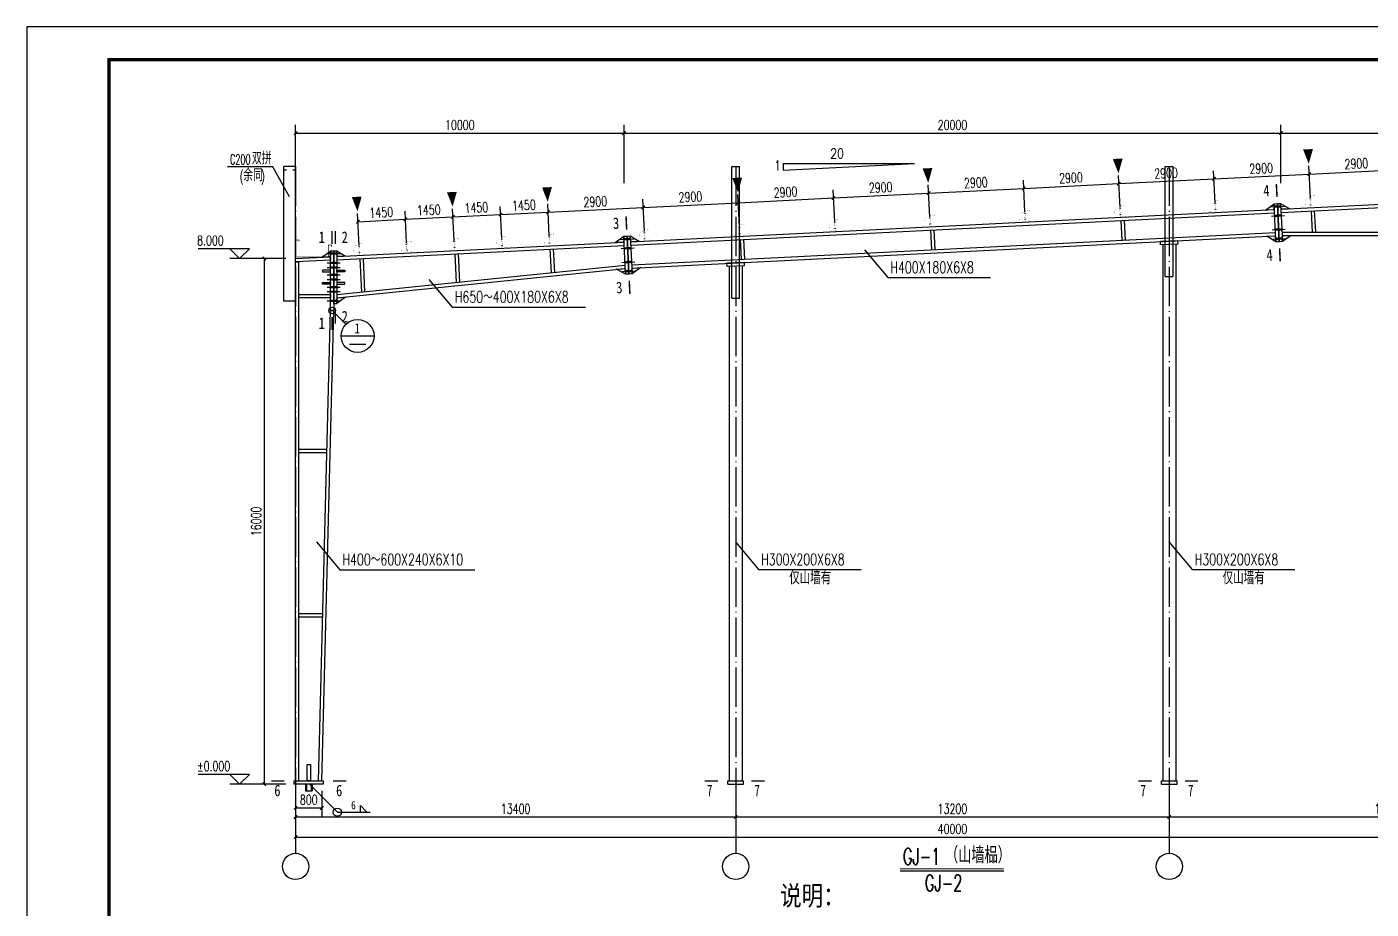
# Model space of a CAD drawing. Extents: x 36360094 to 36697644, y 75306 to 425482.
# Drawn here: x 36623344 to 36664272, y 352434 to 379289 of the extents above; entities that cross this region are included whole.
import ezdxf
from ezdxf.enums import TextEntityAlignment as Align

# ---------------------------------------------------------------- set-up
doc = ezdxf.new("R2010")
doc.units = 0
doc.header["$LTSCALE"] = 1000
doc.header["$MEASUREMENT"] = 0
doc.linetypes.add('ACAD_ISO04W100', pattern=[30.5, 24, -3, 0.5, -3])
doc.layers.get('0').update_dxf_attribs({"linetype": 'CONTINUOUS'})
doc.layers.get('DEFPOINTS').update_dxf_attribs({"linetype": 'CONTINUOUS'})
for name, color, linetype in [('10', 7, 'CONTINUOUS'), ('112', 253, 'CONTINUOUS'), ('114', 2, 'CONTINUOUS'), ('116', 1, 'CONTINUOUS'), ('13', 2, 'CONTINUOUS'), ('14', 2, 'CONTINUOUS'), ('DIM', 3, 'CONTINUOUS'), ('DIM_ELEV', 3, 'CONTINUOUS'), ('DOTE', 1, 'ACAD_ISO04W100'), ('PUB_DIM', 3, 'CONTINUOUS'), ('PUB_TEXT', 7, 'CONTINUOUS'), ('PUB_TITLE', 4, 'CONTINUOUS'), ('墙线', 30, 'CONTINUOUS'), ('墙线__粗线', 7, 'CONTINUOUS'), ('柱子', 3, 'CONTINUOUS'), ('标注', 4, 'CONTINUOUS'), ('檩托', 151, 'CONTINUOUS'), ('法兰板', 2, 'CONTINUOUS'), ('焊缝标注', 253, 'CONTINUOUS'), ('索引符号标注', 253, 'CONTINUOUS'), ('隅撑', 1, 'CONTINUOUS')]:
    doc.layers.add(name, color=color, linetype=linetype)
doc.layers.add('PUB_WINDW', color=7, linetype='CONTINUOUS', plot=False)
doc.styles.add('-宋体', font='', dxfattribs={"width": 0.8})
doc.styles.add('_HZTXT', font='txt.shx', dxfattribs={"width": 0.8, "bigfont": 'hztxt.shx'})
doc.styles.add('_SIMPLEX', font='SIMPLEX', dxfattribs={"width": 0.8})
doc.styles.add('_TCH_DIM', font='SIMPLEX', dxfattribs={"bigfont": 'GBCBIG'})
doc.styles.add('_TCH_DIM_T3', font='SIMPLEX', dxfattribs={"width": 0.705882, "bigfont": 'GBCBIG'})
doc.styles.add('_TXT', font='SIMPLEX.shx', dxfattribs={"width": 0.6})
doc.styles.add('DIM_FONT', font='SIMPLEX.shx', dxfattribs={"width": 0.8})
doc.styles.add('DX', font='romans.shx', dxfattribs={"bigfont": 'hztxt.shx'})
doc.styles.get('-宋体').set_extended_font_data('SimSun')
doc.dimstyles.new('_TCH_ARCH&&100', dxfattribs={"dimtxt": 297.5, "dimasz": 100, "dimexe": 250, "dimexo": 300, "dimgap": 100, "dimtad": 1, "dimdec": 0, "dimzin": 0, "dimdsep": 46, "dimtxsty": '_TCH_DIM_T3', "dimblk": 'ARCHTICK', "dimcen": 0.09, "dimclrt": 7, "dimazin": 2, "dimtfac": 1, "dimtdec": 0, "dimtix": 1, "dimtmove": 2, "dimatfit": 3, "dimfxl": 0, "dimtolj": 1, "dimtzin": 0, "dimarcsym": 0})

# ---------------------------------------------------------------- blocks, each defined once
blk = doc.blocks.new('A$C097124DE')
at = {"layer": '檩托'}
for points, const_width in [([(90, 5), (81, 184), (75, 184), (76, 157), (28, 155), (1, 109), (6, 1), (90, 5)], 1), ([(65, 139), (98, 140)], 10), ([(69, 49), (103, 50)], 10), ([(76, 157), (84, 4)], 1)]:
    blk.add_lwpolyline(points, dxfattribs=dict(at, const_width=const_width))
at = {"layer": '檩托', "const_width": 1}
blk.add_lwpolyline([(159, 28), (160, 8), (90, 5), (81, 184), (151, 188), (152, 168), (149, 168), (148, 185), (83, 182), (92, 7), (157, 11), (156, 28)], close=True, dxfattribs=at)
blk = doc.blocks.new('A$C351B0861')
at = {"layer": '隅撑'}
blk.add_lwpolyline([(150, 444, 300, 0, 0), (172, 0, 0, 0, 0)], format="xyseb", dxfattribs=at)
blk = doc.blocks.new('_ArchTick')
at = {"color": 0, "linetype": 'ByBlock', "const_width": 0.4}
blk.add_lwpolyline([(-0.5, -0.5), (0.5, 0.5)], dxfattribs=at)
blk = doc.blocks.new('*D649')
at = {"layer": 'DEFPOINTS', "color": 0}
for p in [(36631526, 356336), (36671526, 356336), (36671526, 354626)]:
    blk.add_point(p, dxfattribs=at)
at = {"layer": 'PUB_DIM', "color": 0, "lineweight": -2}
for p, q in [((36631526, 356036), (36631526, 354376)), ((36671526, 356036), (36671526, 354376)), ((36631526, 354626), (36671526, 354626))]:
    blk.add_line(p, q, dxfattribs=at)
at = {"layer": 'PUB_DIM', "color": 0, "lineweight": -2, "xscale": 100, "yscale": 100, "zscale": 100, "rotation": 180}
blk.add_blockref('_ArchTick', (36631526, 354626), dxfattribs=at)
at = {"layer": 'PUB_DIM', "color": 0, "lineweight": -2, "xscale": 100, "yscale": 100, "zscale": 100}
blk.add_blockref('_ArchTick', (36671526, 354626), dxfattribs=at)
at = {"layer": 'PUB_DIM', "color": 7, "insert": (36651526, 354875), "char_height": 297.5, "attachment_point": 5, "style": '_TCH_DIM_T3'}
blk.add_mtext('\\A1;40000', dxfattribs=at)
blk = doc.blocks.new('*D650')
at = {"layer": 'DEFPOINTS', "color": 0}
for p in [(36631526, 356336), (36644926, 356336), (36644926, 355238)]:
    blk.add_point(p, dxfattribs=at)
at = {"layer": 'PUB_DIM', "color": 0, "lineweight": -2}
for p, q in [((36631526, 356036), (36631526, 354988)), ((36644926, 356036), (36644926, 354988)), ((36631526, 355238), (36644926, 355238))]:
    blk.add_line(p, q, dxfattribs=at)
at = {"layer": 'PUB_DIM', "color": 0, "lineweight": -2, "xscale": 100, "yscale": 100, "zscale": 100, "rotation": 180}
blk.add_blockref('_ArchTick', (36631526, 355238), dxfattribs=at)
at = {"layer": 'PUB_DIM', "color": 0, "lineweight": -2, "xscale": 100, "yscale": 100, "zscale": 100}
blk.add_blockref('_ArchTick', (36644926, 355238), dxfattribs=at)
at = {"layer": 'PUB_DIM', "color": 7, "insert": (36638226, 355487), "char_height": 297.5, "attachment_point": 5, "style": '_TCH_DIM_T3'}
blk.add_mtext('\\A1;13400', dxfattribs=at)
blk = doc.blocks.new('*D651')
at = {"layer": 'DEFPOINTS', "color": 0}
for p in [(36644926, 356336), (36658126, 356336), (36658126, 355238)]:
    blk.add_point(p, dxfattribs=at)
at = {"layer": 'PUB_DIM', "color": 0, "lineweight": -2}
for p, q in [((36644926, 356036), (36644926, 354988)), ((36658126, 356036), (36658126, 354988)), ((36644926, 355238), (36658126, 355238))]:
    blk.add_line(p, q, dxfattribs=at)
at = {"layer": 'PUB_DIM', "color": 0, "lineweight": -2, "xscale": 100, "yscale": 100, "zscale": 100, "rotation": 180}
blk.add_blockref('_ArchTick', (36644926, 355238), dxfattribs=at)
at = {"layer": 'PUB_DIM', "color": 0, "lineweight": -2, "xscale": 100, "yscale": 100, "zscale": 100}
blk.add_blockref('_ArchTick', (36658126, 355238), dxfattribs=at)
at = {"layer": 'PUB_DIM', "color": 7, "insert": (36651526, 355487), "char_height": 297.5, "attachment_point": 5, "style": '_TCH_DIM_T3'}
blk.add_mtext('\\A1;13200', dxfattribs=at)
blk = doc.blocks.new('*D652')
at = {"layer": 'DEFPOINTS', "color": 0}
for p in [(36658126, 356336), (36671526, 356336), (36671526, 355238)]:
    blk.add_point(p, dxfattribs=at)
at = {"layer": 'PUB_DIM', "color": 0, "lineweight": -2}
for p, q in [((36658126, 356036), (36658126, 354988)), ((36671526, 356036), (36671526, 354988)), ((36658126, 355238), (36671526, 355238))]:
    blk.add_line(p, q, dxfattribs=at)
at = {"layer": 'PUB_DIM', "color": 0, "lineweight": -2, "xscale": 100, "yscale": 100, "zscale": 100, "rotation": 180}
blk.add_blockref('_ArchTick', (36658126, 355238), dxfattribs=at)
at = {"layer": 'PUB_DIM', "color": 0, "lineweight": -2, "xscale": 100, "yscale": 100, "zscale": 100}
blk.add_blockref('_ArchTick', (36671526, 355238), dxfattribs=at)
at = {"layer": 'PUB_DIM', "color": 7, "insert": (36664826, 355487), "char_height": 297.5, "attachment_point": 5, "style": '_TCH_DIM_T3'}
blk.add_mtext('\\A1;13400', dxfattribs=at)
blk = doc.blocks.new('*D655')
at = {"layer": 'DEFPOINTS', "color": 0}
for p in [(36631526, 356336), (36632326, 356336), (36632326, 355513)]:
    blk.add_point(p, dxfattribs=at)
at = {"layer": 'PUB_DIM', "color": 0, "lineweight": -2}
for p, q in [((36631526, 356036), (36631526, 355263)), ((36632326, 356036), (36632326, 355263)), ((36631526, 355513), (36632326, 355513))]:
    blk.add_line(p, q, dxfattribs=at)
at = {"layer": 'PUB_DIM', "color": 0, "lineweight": -2, "xscale": 100, "yscale": 100, "zscale": 100, "rotation": 180}
blk.add_blockref('_ArchTick', (36631526, 355513), dxfattribs=at)
at = {"layer": 'PUB_DIM', "color": 0, "lineweight": -2, "xscale": 100, "yscale": 100, "zscale": 100}
blk.add_blockref('_ArchTick', (36632326, 355513), dxfattribs=at)
at = {"layer": 'PUB_DIM', "color": 7, "insert": (36631926, 355762), "char_height": 297.5, "attachment_point": 5, "style": '_TCH_DIM_T3'}
blk.add_mtext('\\A1;800', dxfattribs=at)
blk = doc.blocks.new('*D656')
at = {"layer": 'DEFPOINTS', "color": 0}
for p in [(36671526, 376055), (36661526, 374236), (36671526, 374236)]:
    blk.add_point(p, dxfattribs=at)
at = {"layer": 'PUB_DIM', "color": 0, "lineweight": -2}
for p, q in [((36661526, 374536), (36661526, 376305)), ((36671526, 374536), (36671526, 376305)), ((36661526, 376055), (36671526, 376055))]:
    blk.add_line(p, q, dxfattribs=at)
at = {"layer": 'PUB_DIM', "color": 0, "lineweight": -2, "xscale": 100, "yscale": 100, "zscale": 100, "rotation": 180}
blk.add_blockref('_ArchTick', (36661526, 376055), dxfattribs=at)
at = {"layer": 'PUB_DIM', "color": 0, "lineweight": -2, "xscale": 100, "yscale": 100, "zscale": 100}
blk.add_blockref('_ArchTick', (36671526, 376055), dxfattribs=at)
at = {"layer": 'PUB_DIM', "color": 7, "insert": (36666526, 376303), "char_height": 297.5, "attachment_point": 5, "style": '_TCH_DIM_T3'}
blk.add_mtext('\\A1;10000', dxfattribs=at)
blk = doc.blocks.new('*D657')
at = {"layer": 'DEFPOINTS', "color": 0}
for p in [(36661526, 376055), (36641526, 374236), (36661526, 374236)]:
    blk.add_point(p, dxfattribs=at)
at = {"layer": 'PUB_DIM', "color": 0, "lineweight": -2}
for p, q in [((36641526, 374536), (36641526, 376305)), ((36661526, 374536), (36661526, 376305)), ((36641526, 376055), (36661526, 376055))]:
    blk.add_line(p, q, dxfattribs=at)
at = {"layer": 'PUB_DIM', "color": 0, "lineweight": -2, "xscale": 100, "yscale": 100, "zscale": 100, "rotation": 180}
blk.add_blockref('_ArchTick', (36641526, 376055), dxfattribs=at)
at = {"layer": 'PUB_DIM', "color": 0, "lineweight": -2, "xscale": 100, "yscale": 100, "zscale": 100}
blk.add_blockref('_ArchTick', (36661526, 376055), dxfattribs=at)
at = {"layer": 'PUB_DIM', "color": 7, "insert": (36651526, 376303), "char_height": 297.5, "attachment_point": 5, "style": '_TCH_DIM_T3'}
blk.add_mtext('\\A1;20000', dxfattribs=at)
blk = doc.blocks.new('*D658')
at = {"layer": 'DEFPOINTS', "color": 0}
for p in [(36641526, 376055), (36631526, 374236), (36641526, 374236)]:
    blk.add_point(p, dxfattribs=at)
at = {"layer": 'PUB_DIM', "color": 0, "lineweight": -2}
for p, q in [((36631526, 374536), (36631526, 376305)), ((36641526, 374536), (36641526, 376305)), ((36631526, 376055), (36641526, 376055))]:
    blk.add_line(p, q, dxfattribs=at)
at = {"layer": 'PUB_DIM', "color": 0, "lineweight": -2, "xscale": 100, "yscale": 100, "zscale": 100, "rotation": 180}
blk.add_blockref('_ArchTick', (36631526, 376055), dxfattribs=at)
at = {"layer": 'PUB_DIM', "color": 0, "lineweight": -2, "xscale": 100, "yscale": 100, "zscale": 100}
blk.add_blockref('_ArchTick', (36641526, 376055), dxfattribs=at)
at = {"layer": 'PUB_DIM', "color": 7, "insert": (36636526, 376303), "char_height": 297.5, "attachment_point": 5, "style": '_TCH_DIM_T3'}
blk.add_mtext('\\A1;10000', dxfattribs=at)
blk = doc.blocks.new('*D659')
at = {"layer": 'DEFPOINTS', "color": 0}
for p in [(36634870, 373431), (36633473, 372333), (36634921, 372406)]:
    blk.add_point(p, dxfattribs=at)
at = {"layer": 'PUB_DIM', "color": 0, "lineweight": -2}
for p, q in [((36634906, 372705), (36634858, 373680)), ((36633458, 372633), (36633410, 373608)), ((36633422, 373358), (36634870, 373431))]:
    blk.add_line(p, q, dxfattribs=at)
at = {"layer": 'PUB_DIM', "color": 0, "lineweight": -2, "xscale": 100, "yscale": 100, "zscale": 100}
for p, rotation in [((36633422, 373358), 182.8623869123426), ((36634870, 373431), 2.862386912342652)]:
    blk.add_blockref('_ArchTick', p, dxfattribs=dict(at, rotation=rotation))
at = {"layer": 'PUB_DIM', "color": 7, "insert": (36634134, 373643), "char_height": 297.5, "attachment_point": 5, "rotation": 2.8624, "style": '_TCH_DIM_T3'}
blk.add_mtext('\\A1;1450', dxfattribs=at)
blk = doc.blocks.new('*D660')
at = {"layer": 'DEFPOINTS', "color": 0}
for p in [(36636318, 373503), (36636370, 372478), (36634921, 372406)]:
    blk.add_point(p, dxfattribs=at)
at = {"layer": 'PUB_DIM', "color": 0, "lineweight": -2}
for p, q in [((36634906, 372705), (36634858, 373680)), ((36636355, 372778), (36636306, 373753)), ((36634870, 373431), (36636318, 373503))]:
    blk.add_line(p, q, dxfattribs=at)
at = {"layer": 'PUB_DIM', "color": 0, "lineweight": -2, "xscale": 100, "yscale": 100, "zscale": 100}
for p, rotation in [((36634870, 373431), 182.8623869123436), ((36636318, 373503), 2.862386912343568)]:
    blk.add_blockref('_ArchTick', p, dxfattribs=dict(at, rotation=rotation))
at = {"layer": 'PUB_DIM', "color": 7, "insert": (36635582, 373715), "char_height": 297.5, "attachment_point": 5, "rotation": 2.8624, "style": '_TCH_DIM_T3'}
blk.add_mtext('\\A1;1450', dxfattribs=at)
blk = doc.blocks.new('*D661')
at = {"layer": 'DEFPOINTS', "color": 0}
for p in [(36637767, 373575), (36636370, 372478), (36637818, 372550)]:
    blk.add_point(p, dxfattribs=at)
at = {"layer": 'PUB_DIM', "color": 0, "lineweight": -2}
for p, q in [((36636355, 372778), (36636306, 373753)), ((36637803, 372850), (36637754, 373825)), ((36636318, 373503), (36637767, 373575))]:
    blk.add_line(p, q, dxfattribs=at)
at = {"layer": 'PUB_DIM', "color": 0, "lineweight": -2, "xscale": 100, "yscale": 100, "zscale": 100}
for p, rotation in [((36636318, 373503), 182.8623869123426), ((36637767, 373575), 2.862386912342652)]:
    blk.add_blockref('_ArchTick', p, dxfattribs=dict(at, rotation=rotation))
at = {"layer": 'PUB_DIM', "color": 7, "insert": (36637030, 373788), "char_height": 297.5, "attachment_point": 5, "rotation": 2.8624, "style": '_TCH_DIM_T3'}
blk.add_mtext('\\A1;1450', dxfattribs=at)
blk = doc.blocks.new('*D662')
at = {"layer": 'DEFPOINTS', "color": 0}
for p in [(36639215, 373648), (36637818, 372550), (36639266, 372623)]:
    blk.add_point(p, dxfattribs=at)
at = {"layer": 'PUB_DIM', "color": 0, "lineweight": -2}
for p, q in [((36637803, 372850), (36637754, 373825)), ((36639251, 372922), (36639202, 373898)), ((36637767, 373575), (36639215, 373648))]:
    blk.add_line(p, q, dxfattribs=at)
at = {"layer": 'PUB_DIM', "color": 0, "lineweight": -2, "xscale": 100, "yscale": 100, "zscale": 100}
for p, rotation in [((36639215, 373648), 2.862386912341723), ((36637767, 373575), 182.8623869123417)]:
    blk.add_blockref('_ArchTick', p, dxfattribs=dict(at, rotation=rotation))
at = {"layer": 'PUB_DIM', "color": 7, "insert": (36638478, 373860), "char_height": 297.5, "attachment_point": 5, "rotation": 2.8624, "style": '_TCH_DIM_T3'}
blk.add_mtext('\\A1;1450', dxfattribs=at)
blk = doc.blocks.new('*D663')
at = {"layer": 'DEFPOINTS', "color": 0}
for p in [(36642111, 373793), (36639266, 372623), (36642162, 372768)]:
    blk.add_point(p, dxfattribs=at)
at = {"layer": 'PUB_DIM', "color": 0, "lineweight": -2}
for p, q in [((36639251, 372922), (36639202, 373898)), ((36639215, 373648), (36642111, 373793)), ((36642147, 373067), (36642099, 374042))]:
    blk.add_line(p, q, dxfattribs=at)
at = {"layer": 'PUB_DIM', "color": 0, "lineweight": -2, "xscale": 100, "yscale": 100, "zscale": 100}
for p, rotation in [((36639215, 373648), 182.8623869123431), ((36642111, 373793), 2.86238691234311)]:
    blk.add_blockref('_ArchTick', p, dxfattribs=dict(at, rotation=rotation))
at = {"layer": 'PUB_DIM', "color": 7, "insert": (36640651, 373969), "char_height": 297.5, "attachment_point": 5, "rotation": 2.8624, "style": '_TCH_DIM_T3'}
blk.add_mtext('\\A1;2900', dxfattribs=at)
blk = doc.blocks.new('*D664')
at = {"layer": 'DEFPOINTS', "color": 0}
for p in [(36645008, 373937), (36645059, 372912), (36642162, 372768)]:
    blk.add_point(p, dxfattribs=at)
at = {"layer": 'PUB_DIM', "color": 0, "lineweight": -2}
for p, q in [((36645044, 373212), (36644995, 374187)), ((36642147, 373067), (36642099, 374042)), ((36642111, 373793), (36645008, 373937))]:
    blk.add_line(p, q, dxfattribs=at)
at = {"layer": 'PUB_DIM', "color": 0, "lineweight": -2, "xscale": 100, "yscale": 100, "zscale": 100}
for p, rotation in [((36642111, 373793), 182.8623869123422), ((36645008, 373937), 2.862386912342182)]:
    blk.add_blockref('_ArchTick', p, dxfattribs=dict(at, rotation=rotation))
at = {"layer": 'PUB_DIM', "color": 7, "insert": (36643547, 374114), "char_height": 297.5, "attachment_point": 5, "rotation": 2.8624, "style": '_TCH_DIM_T3'}
blk.add_mtext('\\A1;2900', dxfattribs=at)
blk = doc.blocks.new('*D665')
at = {"layer": 'DEFPOINTS', "color": 0}
for p in [(36647904, 374082), (36645059, 372912), (36647955, 373057)]:
    blk.add_point(p, dxfattribs=at)
at = {"layer": 'PUB_DIM', "color": 0, "lineweight": -2}
for p, q in [((36645044, 373212), (36644995, 374187)), ((36645008, 373937), (36647904, 374082)), ((36647940, 373357), (36647891, 374332))]:
    blk.add_line(p, q, dxfattribs=at)
at = {"layer": 'PUB_DIM', "color": 0, "lineweight": -2, "xscale": 100, "yscale": 100, "zscale": 100}
for p, rotation in [((36647904, 374082), 2.862386912342881), ((36645008, 373937), 182.8623869123429)]:
    blk.add_blockref('_ArchTick', p, dxfattribs=dict(at, rotation=rotation))
at = {"layer": 'PUB_DIM', "color": 7, "insert": (36646443, 374258), "char_height": 297.5, "attachment_point": 5, "rotation": 2.8624, "style": '_TCH_DIM_T3'}
blk.add_mtext('\\A1;2900', dxfattribs=at)
blk = doc.blocks.new('*D666')
at = {"layer": 'DEFPOINTS', "color": 0}
for p in [(36650800, 374227), (36647955, 373057), (36650852, 373202)]:
    blk.add_point(p, dxfattribs=at)
at = {"layer": 'PUB_DIM', "color": 0, "lineweight": -2}
for p, q in [((36647940, 373357), (36647891, 374332)), ((36647904, 374082), (36650800, 374227)), ((36650837, 373502), (36650788, 374477))]:
    blk.add_line(p, q, dxfattribs=at)
at = {"layer": 'PUB_DIM', "color": 0, "lineweight": -2, "xscale": 100, "yscale": 100, "zscale": 100}
for p, rotation in [((36647904, 374082), 182.8623869123424), ((36650800, 374227), 2.86238691234241)]:
    blk.add_blockref('_ArchTick', p, dxfattribs=dict(at, rotation=rotation))
at = {"layer": 'PUB_DIM', "color": 7, "insert": (36649340, 374403), "char_height": 297.5, "attachment_point": 5, "rotation": 2.8624, "style": '_TCH_DIM_T3'}
blk.add_mtext('\\A1;2900', dxfattribs=at)
blk = doc.blocks.new('*D667')
at = {"layer": 'DEFPOINTS', "color": 0}
for p in [(36653697, 374372), (36653748, 373347), (36650852, 373202)]:
    blk.add_point(p, dxfattribs=at)
at = {"layer": 'PUB_DIM', "color": 0, "lineweight": -2}
for p, q in [((36653733, 373647), (36653684, 374622)), ((36650837, 373502), (36650788, 374477)), ((36650800, 374227), (36653697, 374372))]:
    blk.add_line(p, q, dxfattribs=at)
at = {"layer": 'PUB_DIM', "color": 0, "lineweight": -2, "xscale": 100, "yscale": 100, "zscale": 100}
for p, rotation in [((36650800, 374227), 182.8623869123431), ((36653697, 374372), 2.86238691234311)]:
    blk.add_blockref('_ArchTick', p, dxfattribs=dict(at, rotation=rotation))
at = {"layer": 'PUB_DIM', "color": 7, "insert": (36652236, 374548), "char_height": 297.5, "attachment_point": 5, "rotation": 2.8624, "style": '_TCH_DIM_T3'}
blk.add_mtext('\\A1;2900', dxfattribs=at)
blk = doc.blocks.new('*D668')
at = {"layer": 'DEFPOINTS', "color": 0}
for p in [(36656593, 374517), (36653748, 373347), (36656644, 373492)]:
    blk.add_point(p, dxfattribs=at)
at = {"layer": 'PUB_DIM', "color": 0, "lineweight": -2}
for p, q in [((36653733, 373647), (36653684, 374622)), ((36653697, 374372), (36656593, 374517)), ((36656629, 373791), (36656581, 374766))]:
    blk.add_line(p, q, dxfattribs=at)
at = {"layer": 'PUB_DIM', "color": 0, "lineweight": -2, "xscale": 100, "yscale": 100, "zscale": 100}
for p, rotation in [((36656593, 374517), 2.862386912342881), ((36653697, 374372), 182.8623869123429)]:
    blk.add_blockref('_ArchTick', p, dxfattribs=dict(at, rotation=rotation))
at = {"layer": 'PUB_DIM', "color": 7, "insert": (36655132, 374693), "char_height": 297.5, "attachment_point": 5, "rotation": 2.8624, "style": '_TCH_DIM_T3'}
blk.add_mtext('\\A1;2900', dxfattribs=at)
blk = doc.blocks.new('*D669')
at = {"layer": 'DEFPOINTS', "color": 0}
for p in [(36659489, 374662), (36656644, 373492), (36659541, 373637)]:
    blk.add_point(p, dxfattribs=at)
at = {"layer": 'PUB_DIM', "color": 0, "lineweight": -2}
for p, q in [((36659526, 373936), (36659477, 374911)), ((36656629, 373791), (36656581, 374766)), ((36656593, 374517), (36659489, 374662))]:
    blk.add_line(p, q, dxfattribs=at)
at = {"layer": 'PUB_DIM', "color": 0, "lineweight": -2, "xscale": 100, "yscale": 100, "zscale": 100}
for p, rotation in [((36656593, 374517), 182.8623869123424), ((36659489, 374662), 2.86238691234241)]:
    blk.add_blockref('_ArchTick', p, dxfattribs=dict(at, rotation=rotation))
at = {"layer": 'PUB_DIM', "color": 7, "insert": (36658029, 374838), "char_height": 297.5, "attachment_point": 5, "rotation": 2.8624, "style": '_TCH_DIM_T3'}
blk.add_mtext('\\A1;2900', dxfattribs=at)
blk = doc.blocks.new('*D670')
at = {"layer": 'DEFPOINTS', "color": 0}
for p in [(36662386, 374806), (36662437, 373781), (36659541, 373637)]:
    blk.add_point(p, dxfattribs=at)
at = {"layer": 'PUB_DIM', "color": 0, "lineweight": -2}
for p, q in [((36659526, 373936), (36659477, 374911)), ((36662422, 374081), (36662373, 375056)), ((36659489, 374662), (36662386, 374806))]:
    blk.add_line(p, q, dxfattribs=at)
at = {"layer": 'PUB_DIM', "color": 0, "lineweight": -2, "xscale": 100, "yscale": 100, "zscale": 100}
for p, rotation in [((36659489, 374662), 182.8623869123422), ((36662386, 374806), 2.862386912342182)]:
    blk.add_blockref('_ArchTick', p, dxfattribs=dict(at, rotation=rotation))
at = {"layer": 'PUB_DIM', "color": 7, "insert": (36660925, 374982), "char_height": 297.5, "attachment_point": 5, "rotation": 2.8624, "style": '_TCH_DIM_T3'}
blk.add_mtext('\\A1;2900', dxfattribs=at)
blk = doc.blocks.new('*D671')
at = {"layer": 'DEFPOINTS', "color": 0}
for p in [(36665282, 374951), (36662437, 373781), (36665333, 373926)]:
    blk.add_point(p, dxfattribs=at)
at = {"layer": 'PUB_DIM', "color": 0, "lineweight": -2}
for p, q in [((36662422, 374081), (36662373, 375056)), ((36662386, 374806), (36665282, 374951)), ((36665318, 374226), (36665270, 375201))]:
    blk.add_line(p, q, dxfattribs=at)
at = {"layer": 'PUB_DIM', "color": 0, "lineweight": -2, "xscale": 100, "yscale": 100, "zscale": 100}
for p, rotation in [((36665282, 374951), 2.862386912342652), ((36662386, 374806), 182.8623869123426)]:
    blk.add_blockref('_ArchTick', p, dxfattribs=dict(at, rotation=rotation))
at = {"layer": 'PUB_DIM', "color": 7, "insert": (36663822, 375127), "char_height": 297.5, "attachment_point": 5, "rotation": 2.8624, "style": '_TCH_DIM_T3'}
blk.add_mtext('\\A1;2900', dxfattribs=at)
blk = doc.blocks.new('*D675')
at = {"layer": 'DEFPOINTS', "color": 0}
for p in [(36630574, 372236), (36631526, 372236), (36631526, 356236)]:
    blk.add_point(p, dxfattribs=at)
at = {"layer": 'PUB_DIM', "color": 0, "lineweight": -2}
for p, q in [((36631226, 372236), (36630324, 372236)), ((36630574, 356236), (36630574, 372236)), ((36631226, 356236), (36630324, 356236))]:
    blk.add_line(p, q, dxfattribs=at)
at = {"layer": 'PUB_DIM', "color": 0, "lineweight": -2, "xscale": 100, "yscale": 100, "zscale": 100}
for p, rotation in [((36630574, 372236), 90), ((36630574, 356236), 270)]:
    blk.add_blockref('_ArchTick', p, dxfattribs=dict(at, rotation=rotation))
at = {"layer": 'PUB_DIM', "color": 7, "insert": (36630325, 364236), "char_height": 297.5, "attachment_point": 5, "rotation": 90, "style": '_TCH_DIM_T3'}
blk.add_mtext('\\A1;16000', dxfattribs=at)

msp = doc.modelspace()

# ---------------------------------------------------------------- linework, layer by layer
for p, q in [((36631165.7, 370939.8, 200), (36631165.7, 375036.6, 200)), ((36631525.7, 375036.6, 200), (36631165.7, 375036.6, 200)), ((36631165.7, 374936.5, 200), (36631246.2, 374936.5, 200)), ((36631445.3, 374936.5, 200), (36631525.7, 374936.5, 200)), ((36631525.7, 370939.8, 200), (36631525.7, 375036.6, 200)), ((36644805.7, 375036.6, 400), (36645045.8, 375036.6, 400)), ((36644805.7, 371033.5, -208.2), (36644805.7, 375036.6, 200)), ((36645045.9, 371033.5, -208.2), (36645045.8, 375036.6, 200)), ((36646367.3, 375129.7), (36646367.3, 374929.7)), ((36646367.3, 375129.7), (36650367.3, 375129.7)), ((36646367.3, 374929.7), (36650367.3, 375129.7)), ((36658005.7, 375036.6, 400), (36658245.8, 375036.6, 400)), ((36658005.7, 371693.5, -208.2), (36658005.7, 375036.6, 200)), ((36658245.9, 371693.5, -208.2), (36658245.8, 375036.6, 200)), ((36662442.1, 373681.5, 202.5), (36662474.3, 373036.9, 218.9)), ((36662541.9, 373686.5, 202.5), (36662574.4, 373036.9, 219)), ((36656649.3, 373391.8, 202.5), (36656679.3, 372792.6, 217.7)), ((36656749.2, 373396.8, 202.5), (36656779.1, 372797.6, 217.7)), ((36650856.5, 373102.2, 202.5), (36650886.5, 372503, 217.7)), ((36650956.4, 373107.2, 202.5), (36650986.4, 372508, 217.7)), ((36639271, 372522.9, 202.5), (36639306.8, 371806.3, 220.7)), ((36639370.9, 372527.9, 202.5), (36639406.5, 371816.5, 220.6)), ((36645063.8, 372812.6, 202.5), (36645093.7, 372213.3, 217.7)), ((36645163.6, 372817.6, 202.5), (36645193.6, 372218.3, 217.7)), ((36657925.8, 372656.2, -209.4), (36657925.7, 356335.8, -149.5)), ((36658325.8, 372676.2, -209.5), (36658325.7, 356335.8, -150)), ((36633478.2, 372233.3, 202.5), (36633529.1, 371215.3, 228.4)), ((36633578.1, 372238.3, 202.5), (36633628.8, 371225.5, 228.2)), ((36636374.6, 372378.1, 202.5), (36636418, 371510.8, 224.6)), ((36636474.5, 372383.1, 202.5), (36636517.6, 371521, 224.4)), ((36644725.8, 371996.2, -209.4), (36644725.7, 356335.8, -149.5)), ((36645125.8, 372016.2, -209.5), (36645125.7, 356335.8, -150)), ((36658005.7, 371693.5, -208.2), (36658245.9, 371693.5, -208.2)), ((36631525.7, 370939.8, 200), (36631165.7, 370939.8, 200)), ((36644805.7, 371033.5, -208.2), (36645045.9, 371033.5, -208.2)), ((36631625.7, 366435.8, 200), (36632479.6, 366435.8, 200)), ((36631625.7, 366335.8, 200), (36632477.1, 366335.8, 200)), ((36631625.7, 361435.8, 200), (36632353.9, 361435.8, 200)), ((36631625.7, 361335.8, 200), (36632351.4, 361335.8, 200)), ((36644685.7, 356235.8, 200), (36645165.7, 356235.8, 200)), ((36657885.7, 356235.8, 200), (36658365.7, 356235.8, 200)), ((36649932, 353597.8, 200), (36653086.3, 353597.8, 200))]:
    msp.add_line(p, q)
at = {"layer": '10', "const_width": 45}
for points, elevation in [([(36661386.9, 374509.8), (36661406.9, 374110.3)], 200), ([(36641586.7, 373519.8), (36641606.6, 373120.3)], 200), ([(36632635.8, 373076.2), (36632635.8, 372676.2)], 200), ([(36632735.8, 373076.2), (36632735.8, 372676.2)], 200), ([(36661504.9, 372150.8), (36661484.9, 372550.3)], 200), ([(36641704.5, 371162.8), (36641684.5, 371562.3)], 200), ([(36632635.8, 370058.8), (36632635.8, 370458.8)], 200), ([(36632735.8, 370258.8), (36632735.8, 370658.8)], 200), ([(36630785.7, 356335.8), (36631185.7, 356335.8)], 200), ([(36633065.7, 356335.8), (36632665.7, 356335.8)], 200), ([(36643985.7, 356335.8), (36644385.7, 356335.8)], 197.9), ([(36645804.2, 356335.8), (36645404.2, 356335.8)], 197.9), ([(36657185.7, 356335.8), (36657585.7, 356335.8)], 197.9), ([(36659004.2, 356335.8), (36658604.2, 356335.8)], 197.9)]:
    msp.add_lwpolyline(points, dxfattribs=dict(at, elevation=elevation))
at = {"layer": '112'}
for centre in [(36631525.7, 353732.5, 200), (36644925.7, 353732.5, 200), (36658125.7, 353732.5, 200)]:
    msp.add_circle(centre, 400, dxfattribs=at)
at = {"layer": '114', "color": 2, "linetype": 'ByBlock'}
for p, q in [((36661221.6, 373810.7, 200), (36661621.1, 373830.7, 200)), ((36661235.6, 373531.1, 200), (36661635.1, 373551, 200)), ((36661256.6, 373111.6, 200), (36661656.1, 373131.6, 200)), ((36641421.4, 372820.7, 200), (36641820.9, 372840.7, 200)), ((36641435.3, 372541, 200), (36641834.8, 372561, 200)), ((36661270.6, 372831.9, 200), (36661670.1, 372851.9, 200)), ((36632485.8, 372388.8, 200), (36632885.8, 372388.8, 200)), ((36632485.8, 372108.7, 200), (36632885.8, 372108.7, 200)), ((36641456.3, 372121.7, 200), (36641855.8, 372141.7, 200)), ((36632485.8, 371968.7, 200), (36632885.8, 371968.7, 200)), ((36632485.8, 371738.7, 200), (36632885.8, 371738.7, 200)), ((36641470.3, 371841.9, 200), (36641869.8, 371861.9, 200)), ((36632485.8, 371599.3, 200), (36632885.8, 371599.3, 200)), ((36632485.8, 371369.3, 200), (36632885.8, 371369.3, 200)), ((36632485.8, 371229.3, 200), (36632885.8, 371229.3, 200)), ((36632485.8, 370948.8, 200), (36632885.8, 370948.8, 200))]:
    msp.add_line(p, q, dxfattribs=at)
at = {"layer": '114', "color": 1, "const_width": 70, "elevation": 200}
for points in [[(36661321.5, 373815.7), (36661521.2, 373825.7)], [(36661335.5, 373536), (36661535.2, 373546)], [(36641521.2, 372825.7), (36641721, 372835.7)], [(36661356.4, 373116.6), (36661556.2, 373126.6)], [(36661370.4, 372836.9), (36661570.2, 372846.9)], [(36641535.2, 372546), (36641735, 372556)], [(36632585.8, 372388.8), (36632785.8, 372388.8)], [(36632585.8, 372108.7), (36632785.8, 372108.7)], [(36641556.2, 372126.7), (36641755.9, 372136.7)], [(36632585.8, 371968.7), (36632785.8, 371968.7)], [(36632585.8, 371738.7), (36632785.8, 371738.7)], [(36632585.8, 371599.3), (36632785.8, 371599.3)], [(36641570.2, 371846.9), (36641769.9, 371856.9)], [(36632585.8, 371369.3), (36632785.8, 371369.3)], [(36632585.8, 371229.3), (36632785.8, 371229.3)], [(36632585.8, 370948.8), (36632785.8, 370948.8)]]:
    msp.add_lwpolyline(points, dxfattribs=at)
at = {"layer": '116', "elevation": 200}
for points in [[(36631825.7, 356235.8), (36631825.7, 356035.8)], [(36631855.7, 356235.8), (36631855.7, 356035.8)], [(36631995.7, 356235.8), (36631995.7, 356035.8)], [(36632025.7, 356235.8), (36632025.7, 356035.8)], [(36631825.7, 356035.8), (36632025.7, 356035.8)]]:
    msp.add_lwpolyline(points, dxfattribs=at)
at = {"layer": '13'}
for p, q in [((36644685.7, 356235.8, 204.1), (36644685.7, 356335.8, 204.1)), ((36644685.7, 356335.8, 204.1), (36645165.7, 356335.8, 204.1)), ((36645165.7, 356235.8, 204.1), (36645165.7, 356335.8, 204.1)), ((36657885.7, 356235.8, 204.1), (36657885.7, 356335.8, 204.1)), ((36657885.7, 356335.8, 204.1), (36658365.7, 356335.8, 204.1)), ((36658365.7, 356235.8, 204.1), (36658365.7, 356335.8, 204.1))]:
    msp.add_line(p, q, dxfattribs=at)
at = {"layer": '14', "elevation": 200}
for points in [[(36661056.3, 373712.3), (36661317, 373905.6)], [(36661286, 373723.8), (36661056.3, 373712.3)], [(36661324, 373765.8), (36661286, 373723.8)], [(36661317, 373905.6), (36661416.9, 373910.6)], [(36661375, 372745), (36661317, 373905.6)], [(36661317, 373905.6), (36661324, 373765.8)], [(36661416.9, 373910.6), (36661516.7, 373915.6)], [(36661416.9, 373910.6), (36661474.9, 372750)], [(36661474.9, 372750), (36661416.9, 373910.6)], [(36661516.7, 373915.6), (36661574.8, 372755)], [(36661523.7, 373775.8), (36661516.7, 373915.6)], [(36661516.7, 373915.6), (36661795.4, 373749.3)], [(36661565.7, 373737.8), (36661523.7, 373775.8)], [(36661795.4, 373749.3), (36661565.7, 373737.8)], [(36641256.1, 372722.3), (36641516.7, 372915.6)], [(36641516.7, 372915.6), (36641616.6, 372920.6)], [(36641574.7, 371757), (36641516.7, 372915.6)], [(36641516.7, 372915.6), (36641523.7, 372775.7)], [(36641616.6, 372920.6), (36641716.5, 372925.6)], [(36641616.6, 372920.6), (36641674.5, 371762)], [(36641674.5, 371762), (36641616.6, 372920.6)], [(36641716.5, 372925.6), (36641774.4, 371767)], [(36641723.5, 372785.7), (36641716.5, 372925.6)], [(36641716.5, 372925.6), (36641995.1, 372759.3)], [(36661096.3, 372913.3), (36661326, 372924.8)], [(36661374.9, 372747), (36661096.3, 372913.3)], [(36661326, 372924.8), (36661367.9, 372886.9)], [(36661367.9, 372886.9), (36661374.9, 372747)], [(36661567.7, 372896.8), (36661605.7, 372936.8)], [(36661574.7, 372757), (36661567.7, 372896.8)], [(36661835.7, 372936.8), (36661574.7, 372757)], [(36661605.7, 372936.8), (36661835.7, 372936.8)], [(36632326.1, 372275.8), (36632585.8, 372458.8)], [(36632585.8, 370658.8), (36632585.8, 372476.2)], [(36632585.8, 372476.2), (36632685.8, 372476.2)], [(36632585.8, 372458.8), (36632585.8, 372328.8)], [(36632685.8, 372476.2), (36632685.8, 370658.8)], [(36632685.8, 370858.8), (36632685.8, 372476.2)], [(36632685.8, 372476.2), (36632785.8, 372476.2)], [(36632785.8, 372476.2), (36632785.8, 370858.8)], [(36632785.8, 372338.8), (36632785.8, 372468.8)], [(36632785.8, 372468.8), (36633045.5, 372311.8)], [(36641485.8, 372733.8), (36641256.1, 372722.3)], [(36641523.7, 372775.7), (36641485.8, 372733.8)], [(36641765.4, 372747.8), (36641723.5, 372785.7)], [(36641995.1, 372759.3), (36641765.4, 372747.8)], [(36661474.9, 372750), (36661375, 372745)], [(36661574.8, 372755), (36661474.9, 372750)], [(36631525.7, 372235.8), (36632585.8, 372288.8)], [(36631525.7, 372135.7), (36631525.7, 372235.8)], [(36632585.8, 372188.7), (36631525.7, 372135.7)], [(36632545.9, 372286.8), (36632326.1, 372275.8)], [(36632585.8, 372328.8), (36632545.9, 372286.8)], [(36632585.8, 372288.8), (36632585.8, 372188.7)], [(36632825.8, 372300.8), (36632785.8, 372338.8)], [(36633045.5, 372311.8), (36632825.8, 372300.8)], [(36632585.8, 371878.7), (36632345.8, 371878.7)], [(36632345.8, 371878.7), (36632345.8, 371828.7)], [(36632345.8, 371828.7), (36632585.8, 371828.7)], [(36632585.8, 371828.7), (36632585.8, 371878.7)], [(36632785.8, 371878.7), (36633025.8, 371878.7)], [(36632785.8, 371828.7), (36632785.8, 371878.7)], [(36633025.8, 371828.7), (36632785.8, 371828.7)], [(36633025.8, 371878.7), (36633025.8, 371828.7)], [(36641297.1, 371909.3), (36641525.9, 371932.7)], [(36641574.7, 371757), (36641297.1, 371909.3)], [(36641525.9, 371932.7), (36641567.7, 371896.8)], [(36641567.7, 371896.8), (36641574.7, 371757)], [(36641674.5, 371762), (36641574.7, 371757)], [(36641774.4, 371767), (36641674.5, 371762)], [(36641767.4, 371906.8), (36641805.4, 371948.8)], [(36641774.4, 371767), (36641767.4, 371906.8)], [(36642035.1, 371960.3), (36641774.4, 371767)], [(36641805.4, 371948.8), (36642035.1, 371960.3)], [(36632345.8, 371459.3), (36632345.8, 371509.3)], [(36632345.8, 371509.3), (36632585.8, 371509.3)], [(36632585.8, 371459.3), (36632345.8, 371459.3)], [(36632585.8, 371509.3), (36632585.8, 371459.3)], [(36633025.8, 371509.3), (36632785.8, 371509.3)], [(36632785.8, 371509.3), (36632785.8, 371459.3)], [(36632785.8, 371459.3), (36633025.8, 371459.3)], [(36633025.8, 371459.3), (36633025.8, 371509.3)], [(36631625.7, 371139), (36632585.8, 371139)], [(36631625.7, 371039), (36631625.7, 371139)], [(36632585.8, 371039), (36631625.7, 371039)], [(36632585.8, 371139), (36632585.8, 371039)], [(36632785.8, 370858.8), (36632685.8, 370858.8)], [(36633044.5, 371065.2), (36632785.8, 370868.8)], [(36632785.8, 370998.8), (36632825.6, 371042.8)], [(36632785.8, 370868.8), (36632785.8, 370998.8)], [(36632825.6, 371042.8), (36633044.5, 371065.2)], [(36632685.8, 370658.8), (36632585.8, 370658.8)], [(36631875.7, 356335.8), (36631875.7, 356835.8)], [(36631875.7, 356835.8), (36631975.7, 356835.8)], [(36631975.7, 356835.8), (36631975.7, 356335.8)], [(36631485.7, 356235.8), (36631485.7, 356335.8)], [(36631485.7, 356335.8), (36632365.7, 356335.8)], [(36632365.7, 356235.8), (36631485.7, 356235.8)], [(36631975.7, 356335.8), (36631875.7, 356335.8)], [(36632365.7, 356335.8), (36632365.7, 356235.8)]]:
    msp.add_lwpolyline(points, dxfattribs=at)
at = {"layer": 'DIM_ELEV'}
for p, q in [((36630122.3, 372535.8), (36628557.3, 372535.8)), ((36629822.3, 372235.8), (36629522.3, 372535.8)), ((36629822.3, 372235.8), (36630122.3, 372535.8)), ((36630522.3, 372235.8), (36629522.3, 372235.8)), ((36630122.3, 356535.8), (36628557.3, 356535.8)), ((36629822.3, 356235.8), (36629522.3, 356535.8)), ((36629822.3, 356235.8), (36630122.3, 356535.8)), ((36630522.3, 356235.8), (36629522.3, 356235.8))]:
    msp.add_line(p, q, dxfattribs=at)
at = {"layer": 'DOTE', "ltscale": 0.05}
for p, q in [((36631525.7, 375036.6, 200), (36631525.7, 354132.5, 200)), ((36644925.7, 375036.6, 200), (36644925.7, 354132.5, 200)), ((36658125.7, 375036.6, 200), (36658125.7, 354132.5, 200))]:
    msp.add_line(p, q, dxfattribs=at)
at = {"layer": 'PUB_TEXT'}
for p, q in [((36630835.1, 375029.8, 200), (36629454.5, 375029.8, 200)), ((36631341.1, 374120.3, 200), (36630835.1, 375029.8, 200))]:
    msp.add_line(p, q, dxfattribs=at)
at = {"layer": 'PUB_TITLE'}
msp.add_lwpolyline([(36623344.3, 337288.6), (36697644.3, 337288.6), (36697644.3, 379288.6), (36623344.3, 379288.6)], close=True, dxfattribs=at)
at = {"layer": 'PUB_TITLE', "const_width": 100}
msp.add_lwpolyline([(36625844.3, 338288.6), (36696644.3, 338288.6), (36696644.3, 378288.6), (36625844.3, 378288.6)], close=True, dxfattribs=at)
at = {"layer": 'PUB_WINDW', "const_width": 33.3, "elevation": 200}
msp.add_lwpolyline([(36649932, 353660.7), (36653086.3, 353660.7)], dxfattribs=at)
at = {"layer": '墙线', "const_width": 20, "elevation": 200}
msp.add_lwpolyline([(36631625.7, 372745.8), (36631625.7, 372805.8), (36631525.7, 372805.8), (36631525.7, 372285.8), (36632525.7, 372285.8), (36632525.7, 372645.8), (36632625.7, 372645.8), (36632625.7, 372583.8)], dxfattribs=at)
at = {"layer": '墙线__粗线'}
msp.add_circle((36632635.8, 370658.8, 200), 100, dxfattribs=at)
at = {"layer": '柱子', "elevation": 200}
for points in [[(36661525.7, 373735.8), (36671525.7, 374235.8)], [(36661530.7, 373635.9), (36671525.7, 374135.7)], [(36641725.5, 372745.8), (36661326, 373725.8)], [(36641730.5, 372645.9), (36661331, 373625.9)], [(36641760.4, 372046.7), (36661360.9, 373026.7)], [(36641765.4, 371946.8), (36661365.9, 372926.8)], [(36661560.7, 373036.8), (36670925.7, 373037.4)], [(36661565.7, 372936.8), (36670925.7, 372937.4)], [(36632785.8, 372298.8), (36641525.7, 372735.8)], [(36632785.8, 372198.7), (36641530.7, 372635.9)], [(36631525.7, 372135.7), (36631625.7, 372140.7)], [(36631525.7, 356335.8), (36631525.7, 372135.7)], [(36631625.7, 356335.8), (36631625.7, 372140.7)], [(36632785.8, 371139.3), (36641560.7, 372036.8)], [(36632785.8, 371038.8), (36641565.7, 371936.8)], [(36632225.7, 356335.8), (36632585.8, 370658.8)], [(36632325.7, 356335.8), (36632685.9, 370658.8)], [(36632585.8, 370658.8), (36632685.9, 370658.8)]]:
    msp.add_lwpolyline(points, dxfattribs=at)
at = {"layer": '标注'}
for p, q in [((36648848.3, 372502.3, 200), (36649553, 371659.5, 200)), ((36649553, 371659.5, 200), (36652680.4, 371659.5, 200)), ((36635586.6, 371603.3), (36636291.3, 370760.5)), ((36636291.3, 370760.5), (36640350.3, 370760.5)), ((36632165.6, 363609.3), (36632870.3, 362766.5)), ((36644915.2, 363610.8, -397.1), (36645619.9, 362768, -397.1)), ((36658115.2, 363610.8, -397.1), (36658819.9, 362768, -397.1)), ((36632870.3, 362766.5), (36636980.6, 362766.5)), ((36645619.9, 362768, -397.1), (36648747.3, 362768, -397.1)), ((36658819.9, 362768, -397.1), (36661947.3, 362768, -397.1))]:
    msp.add_line(p, q, dxfattribs=at)
at = {"layer": '法兰板'}
for p, q in [((36658390.8, 372778.1, 200), (36657859.1, 372751.5, 200)), ((36657864, 372653.1, 3), (36657859.1, 372751.5, 200)), ((36658395.7, 372679.7, 3), (36657864, 372653.1, 3)), ((36658395.7, 372679.7, 3), (36658390.8, 372778.1, 200)), ((36645190.8, 372118.1, 200), (36644659.1, 372091.5, 200)), ((36644664, 371993.1, 3), (36644659.1, 372091.5, 200)), ((36645195.7, 372019.7, 3), (36645190.8, 372118.1, 200)), ((36645195.7, 372019.7, 3), (36644664, 371993.1, 3))]:
    msp.add_line(p, q, dxfattribs=at)
at = {"layer": '焊缝标注'}
msp.add_line((36631950.7, 356235.8, 200), (36632796.9, 355384.9, 200), dxfattribs=at)
at = {"layer": '焊缝标注', "color": 253, "linetype": 'ByBlock'}
for p, q in [((36632796.9, 355384.9, 200), (36633796.9, 355384.9, 200)), ((36633496.9, 355584.9, 200), (36633696.9, 355384.9, 200)), ((36633496.9, 355384.9, 200), (36633496.9, 355584.9, 200))]:
    msp.add_line(p, q, dxfattribs=at)
at = {"layer": '焊缝标注'}
msp.add_circle((36632796.9, 355384.9, 200), 125, dxfattribs=at)
msp.add_solid([(36631950.7, 356235.8, 200), (36632010.6, 356154.3, 200), (36632031.9, 356175.5, 200)], dxfattribs=at)
at = {"layer": '索引符号标注'}
msp.add_line((36632706.5, 370588, 200), (36633060.1, 370234.5, 200), dxfattribs=at)
at = {"layer": '索引符号标注', "color": 253, "linetype": 'ByBlock'}
for p, q in [((36632913.6, 369880.9, 200), (36633913.6, 369880.9, 200)), ((36633163.6, 369630.9, 200), (36633663.6, 369630.9, 200))]:
    msp.add_line(p, q, dxfattribs=at)
at = {"layer": '索引符号标注'}
msp.add_circle((36633413.6, 369880.9, 200), 500, dxfattribs=at)

# ---------------------------------------------------------------- block references
for p in [(36656408.6, 374830.6, 400), (36662201.3, 375120.2, 400), (36650615.8, 374540.9, 400), (36639030.3, 373961.7, 400), (36644823, 374251.3, 400), (36633237.5, 373672, 400), (36636133.9, 373816.9, 400)]:
    msp.add_blockref('A$C351B0861', p)
at = {"xscale": 1.998266281405947, "yscale": 1.998266281405947, "zscale": 1.998266281405947}
for p in [(36662257.7, 373771.9, 200), (36653568.5, 373337.5, 200), (36656464.9, 373482.3, 200), (36659361.3, 373627.1, 200), (36644879.4, 372903, 200), (36647775.8, 373047.8, 200), (36650672.1, 373192.7, 200), (36637638.4, 372541, 200), (36639086.6, 372613.4, 200), (36641983, 372758.2, 200), (36633293.9, 372323.8, 200), (36634742, 372396.2, 200), (36636190.2, 372468.6, 200)]:
    msp.add_blockref('A$C097124DE', p, dxfattribs=at)

# ---------------------------------------------------------------- texts
at = {"style": 'DIM_FONT', "width": 0.8}
for s, p in [('20', (36647806.1, 375285.2)), ('1', (36646098.3, 374918.3))]:
    msp.add_text(s, height=300, dxfattribs=at).set_placement(p)
at = {"layer": '10'}
for s, rotation, width, p, p2 in [('4', 2.86268, 0.809997, (36660997.6, 374125.4, 200), (36661186.4, 374134.8, 200)), ('3', 2.86221, 0.81, (36641197.4, 373135.4, 200), (36641386.1, 373144.8, 200)), ('4', 2.86268, 0.809997, (36661095.6, 372165.9, 200), (36661284.4, 372175.3, 200)), ('3', 2.86221, 0.81, (36641295.2, 371177.8, 200), (36641484, 371187.3, 200))]:
    msp.add_text(s, height=350, rotation=rotation, dxfattribs=dict(at, width=width)).set_placement(p, p2, align=Align.FIT)
for s, width, p, p2 in [('1', 1.619999, (36632227.8, 372711.7, 200), (36632416.8, 372711.7, 200)), ('2', 0.810001, (36632927.8, 372711.7, 200), (36633116.8, 372711.7, 200)), ('1', 1.619999, (36632227.8, 370094.3, 200), (36632416.8, 370094.3, 200)), ('2', 0.81, (36632927.8, 370294.3, 200), (36633116.8, 370294.3, 200)), ('6', 0.81, (36630877.7, 355871.3, 200), (36631066.7, 355871.3, 200)), ('6', 0.81, (36632757.7, 355871.3, 200), (36632946.7, 355871.3, 200))]:
    msp.add_text(s, height=350, dxfattribs=dict(at, width=width)).set_placement(p, p2, align=Align.FIT)
at = {"layer": '10', "width": 0.7}
for p in [(36644050.1, 355871.3, 197.9), (36645496.4, 355871.3, 197.9), (36657250.1, 355871.3, 197.9), (36658696.4, 355871.3, 197.9)]:
    msp.add_text('7', height=350, dxfattribs=at).set_placement(p)
at = {"layer": 'DIM', "style": '-宋体', "width": 0.8}
msp.add_text('说明：', height=600, dxfattribs=at).set_placement((36646277.5, 352543.6, -742.2))
at = {"layer": 'PUB_TEXT'}
for s, height, style, width, p in [('C200', 300, '_SIMPLEX', 0.6, (36629529.5, 375104.8, 200)), ('双拼', 375, '_HZTXT', 0.8, (36630195.5, 375104.8, 200)), ('(    )', 300, '_SIMPLEX', 0.6, (36629825.1, 374591.4, 200)), ('余同', 375, '_HZTXT', 0.8, (36629930.2, 374591.4, 200)), ('8.000', 297.5, '_TCH_DIM', 0.705882, (36628527.3, 372635.9)), ('仅山墙有', 400, '_HZTXT', 0.8, (36646553.4, 362320.6, -197.1)), ('仅山墙有', 400, '_HZTXT', 0.8, (36659753.4, 362320.6, -197.1)), ('%%P0.000', 297.5, '_TCH_DIM', 0.705882, (36628527.3, 356635.9)), ('GJ-1', 500, '_TXT', 0.64, (36650017.9, 353786.4, 200)), ('（山墙榀）', 500, '_HZTXT', 0.8, (36651301.5, 353828.9, 200)), ('GJ-2', 500, '_TXT', 0.64, (36650685.9, 352978.8, 200))]:
    msp.add_text(s, height=height, dxfattribs=dict(at, style=style, width=width)).set_placement(p)
at = {"layer": '标注', "style": 'DX', "width": 0.7}
for s, p in [('H400X180X6X8', (36649635.6, 371794.1, 200)), ('H650～400X180X6X8', (36636373.9, 370895.1)), ('H400～600X240X6X10', (36632952.9, 362901.1)), ('H300X200X6X8', (36645702.5, 362902.7, -397.1)), ('H300X200X6X8', (36658902.5, 362902.7, -397.1))]:
    msp.add_text(s, height=350, dxfattribs=at).set_placement(p)
at = {"layer": '焊缝标注', "width": 0.839999}
msp.add_text('6', height=250, dxfattribs=at).set_placement((36633216.9, 355474.9, 200), (36633356.9, 355474.9, 200), align=Align.FIT)
at = {"layer": '索引符号标注', "width": 1.68}
msp.add_text('1', height=300, dxfattribs=at).set_placement((36633317.6, 369964.9, 200), (36633485.6, 369964.9, 200), align=Align.FIT)

# ---------------------------------------------------------------- dimensions: what is measured, and where the dimension line sits
at = {"layer": 'PUB_DIM'}
for p1, p2, distance, picture, middle in [((36631525.7, 374235.8), (36641525.7, 374235.8), 1818.8, '*D658', (36636525.7, 376303.3)), ((36641525.7, 374235.8), (36661525.7, 374235.8), 1818.8, '*D657', (36651525.7, 376303.3)), ((36661525.7, 374235.8), (36671525.7, 374235.8), 1818.8, '*D656', (36666525.7, 376303.3)), ((36662437.1, 373781.4), (36665333.5, 373926.2), 1026.3, '*D671', (36663821.6, 375127.3)), ((36653747.9, 373346.9), (36656644.3, 373491.7), 1026.3, '*D668', (36655132.4, 374692.8)), ((36656644.3, 373491.7), (36659540.7, 373636.6), 1026.3, '*D669', (36658028.8, 374837.6)), ((36659540.7, 373636.6), (36662437.1, 373781.4), 1026.3, '*D670', (36660925.2, 374982.4)), ((36647955.2, 373057.3), (36650851.5, 373202.1), 1026.3, '*D666', (36649339.7, 374403.2)), ((36650851.5, 373202.1), (36653747.9, 373346.9), 1026.3, '*D667', (36652236.1, 374548)), ((36639266, 372622.8), (36642162.4, 372767.6), 1026.3, '*D663', (36640650.5, 373968.7)), ((36642162.4, 372767.6), (36645058.8, 372912.5), 1026.3, '*D664', (36643546.9, 374113.5)), ((36645058.8, 372912.5), (36647955.2, 373057.3), 1026.3, '*D665', (36646443.3, 374258.3)), ((36633473.3, 372333.2), (36634921.4, 372405.6), 1026.3, '*D659', (36634133.7, 373642.9)), ((36634921.4, 372405.6), (36636369.6, 372478), 1026.3, '*D660', (36635581.9, 373715.3)), ((36636369.6, 372478), (36637817.8, 372550.4), 1026.3, '*D661', (36637030.1, 373787.7)), ((36637817.8, 372550.4), (36639266, 372622.8), 1026.3, '*D662', (36638478.2, 373860.1)), ((36631525.7, 356235.8), (36631525.7, 372235.8), 951.7, '*D675', (36630325.3, 364235.8)), ((36631525.7, 356335.8), (36671525.7, 356335.8), -1709.3, '*D649', (36651525.7, 354875.2)), ((36631525.7, 356335.8), (36644925.7, 356335.8), -1097.4, '*D650', (36638225.7, 355487.2)), ((36631525.7, 356335.8), (36632325.7, 356335.8), -822.7, '*D655', (36631925.7, 355761.9)), ((36644925.7, 356335.8), (36658125.7, 356335.8), -1097.4, '*D651', (36651525.7, 355487.2)), ((36658125.7, 356335.8), (36671525.7, 356335.8), -1097.4, '*D652', (36664825.7, 355487.2))]:
    dim = msp.add_aligned_dim(p1=p1, p2=p2, distance=distance, dimstyle='_TCH_ARCH&&100', dxfattribs=at)
    dim.commit()
    dim.dimension.update_dxf_attribs({"geometry": picture, "text_midpoint": middle})

doc.saveas('drawing.dxf')
